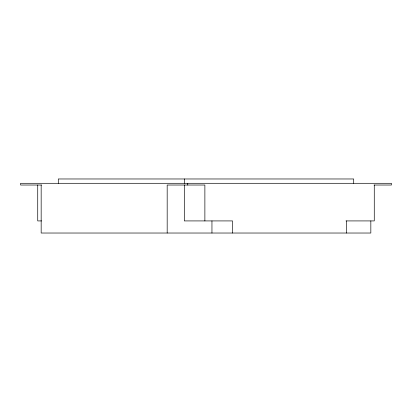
<?xml version="1.0" encoding="UTF-8"?>
<svg xmlns="http://www.w3.org/2000/svg" width="412" height="412" viewBox="0 0 412 412"><rect width="100%" height="100%" fill="white"/><g stroke="black" fill="none" stroke-linecap="round" stroke-linejoin="round"><path stroke-width="0.62" d="M41.586 185.024L20.6 185.024L20.6 183.299L391.4 183.299L391.4 185.024L374.05 185.024M41.586 220.92L37.729 220.92L37.729 185.024M345.987 220.92L374.271 220.92L374.271 185.024M370.836 220.92L370.836 233.027L41.164 233.027L41.164 185.024M353.702 183.299L353.702 178.973L58.298 178.973L58.298 183.299M346.621 220.92L346.621 233.027M232.523 233.027L232.523 220.92L184.308 220.92L184.308 185.024M211.953 220.92L211.953 233.027M204.877 220.92L204.877 185.024L167.179 185.024L167.179 233.027M187.743 183.299L187.743 185.024M184.308 178.973L184.308 183.299"/></g></svg>
